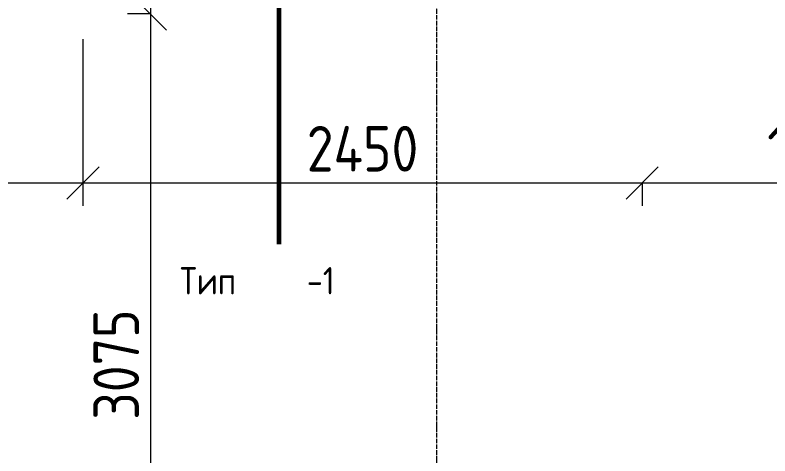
# Model space of a CAD drawing. Header units: millimetres. Extents: x -60946 to 138510, y -262288 to 24501.
# Drawn here: x 47753 to 51060, y 667 to 2600 of the extents above; entities that cross this region are included whole.
import ezdxf

# ---------------------------------------------------------------- set-up
doc = ezdxf.new("R2010")
doc.units = ezdxf.units.MM
doc.linetypes.add('ADSK_Линия сетки', pattern=[25, 20, -2.5, 0, -2.5])
for name, color, linetype, lineweight in [('0) 1 вып перегородка', 7, 'Continuous', 60), ('Оси', 7, 'Continuous', 9), ('Размеры', 7, 'Continuous', 9)]:
    doc.layers.add(name, color=color, linetype=linetype, lineweight=lineweight)
doc.styles.add('GOST Common_3', font='', dxfattribs={"width": 0.9, "height": 200})
doc.styles.add('GOST Common_9', font='', dxfattribs={"width": 0.9, "height": 120})
doc.styles.get('GOST Common_3').set_extended_font_data('GOST Common')
doc.styles.get('GOST Common_9').set_extended_font_data('GOST Common')
doc.dimstyles.new('ADSK_Основной_2_0_2', dxfattribs={"dimscale": 304.8, "dimtxt": 201.142999, "dimasz": 0.463911, "dimexe": 0.328084, "dimexo": 0.328084, "dimgap": 0.164042, "dimtad": 1, "dimdec": 3, "dimrnd": 0.001, "dimdsep": 46, "dimtxsty": 'GOST Common_3', "dimblk1": 'OBLIQUE', "dimblk2": 'OBLIQUE', "dimsah": 1, "dimcen": 0.09, "dimdle": 0.328084, "dimazin": 2, "dimtfac": 1, "dimtdec": 4, "dimtix": 1, "dimtmove": 0, "dimatfit": 3, "dimfxl": 1, "dimtvp": 1, "dimtolj": 1, "dimtzin": 0, "dimlwd": 20, "dimlwe": 20, "dimarcsym": 2})

# ---------------------------------------------------------------- blocks, each defined once
blk = doc.blocks.new('_Oblique')
at = {"color": 0, "linetype": 'ByBlock', "lineweight": -2}
blk.add_line((-0.5, -0.5), (0.5, 0.5), dxfattribs=at)
blk = doc.blocks.new('DIMBLOCK433-Кладочный план подвала')
at = {"layer": 'Defpoints', "color": 0, "transparency": 16777216}
for p in [(46500, 2595), (48050, 2595), (48050, 1863.9)]:
    blk.add_point(p, dxfattribs=at)
at = {"layer": 'Размеры', "color": 0, "lineweight": 20, "transparency": 16777216}
for p, q in [((46500, 2495), (46500, 1763.9)), ((48050, 2495), (48050, 1763.9)), ((46400, 1863.9), (48150, 1863.9))]:
    blk.add_line(p, q, dxfattribs=at)
at = {"layer": 'Размеры', "color": 0, "lineweight": 20, "transparency": 16777216, "xscale": 141.4, "yscale": 141.4, "zscale": 141.4, "rotation": 180}
blk.add_blockref('_Oblique', (46500, 1863.9), dxfattribs=at)
at = {"layer": 'Размеры', "color": 0, "lineweight": 20, "transparency": 16777216, "xscale": 141.4, "yscale": 141.4, "zscale": 141.4}
blk.add_blockref('_Oblique', (48050, 1863.9), dxfattribs=at)
at = {"layer": 'Размеры', "color": 0, "lineweight": 9, "transparency": 16777216, "insert": (47275, 2013.9), "char_height": 200, "width": 560.473, "attachment_point": 5, "style": 'GOST Common_3'}
blk.add_mtext('\\A1;1550', dxfattribs=at)
blk = doc.blocks.new('DIMBLOCK434-Кладочный план подвала')
at = {"layer": 'Defpoints', "color": 0, "transparency": 16777216}
for p in [(48050, 2595), (50500, 1963.9), (50500, 1863.9)]:
    blk.add_point(p, dxfattribs=at)
at = {"layer": 'Размеры', "color": 0, "lineweight": 20, "transparency": 16777216}
for p, q in [((48050, 2495), (48050, 1763.9)), ((47950, 1863.9), (50600, 1863.9)), ((50500, 1863.9), (50500, 1763.9))]:
    blk.add_line(p, q, dxfattribs=at)
at = {"layer": 'Размеры', "color": 0, "lineweight": 20, "transparency": 16777216, "xscale": 141.4, "yscale": 141.4, "zscale": 141.4, "rotation": 180}
blk.add_blockref('_Oblique', (48050, 1863.9), dxfattribs=at)
at = {"layer": 'Размеры', "color": 0, "lineweight": 20, "transparency": 16777216, "xscale": 141.4, "yscale": 141.4, "zscale": 141.4}
blk.add_blockref('_Oblique', (50500, 1863.9), dxfattribs=at)
at = {"layer": 'Размеры', "color": 0, "lineweight": 9, "transparency": 16777216, "insert": (49275, 2013.9), "char_height": 200, "width": 625.93, "attachment_point": 5, "style": 'GOST Common_3'}
blk.add_mtext('\\A1;2450', dxfattribs=at)
blk = doc.blocks.new('DIMBLOCK435-Кладочный план подвала')
at = {"layer": 'Defpoints', "color": 0, "transparency": 16777216}
for p in [(50500, 1963.9), (52050, 1963.9), (52050, 1863.9)]:
    blk.add_point(p, dxfattribs=at)
at = {"layer": 'Размеры', "color": 0, "lineweight": 20, "transparency": 16777216}
for p, q in [((50400, 1863.9), (52150, 1863.9)), ((50500, 1863.9), (50500, 1763.9)), ((52050, 1863.9), (52050, 1763.9))]:
    blk.add_line(p, q, dxfattribs=at)
at = {"layer": 'Размеры', "color": 0, "lineweight": 20, "transparency": 16777216, "xscale": 141.4, "yscale": 141.4, "zscale": 141.4, "rotation": 180}
blk.add_blockref('_Oblique', (50500, 1863.9), dxfattribs=at)
at = {"layer": 'Размеры', "color": 0, "lineweight": 20, "transparency": 16777216, "xscale": 141.4, "yscale": 141.4, "zscale": 141.4}
blk.add_blockref('_Oblique', (52050, 1863.9), dxfattribs=at)
at = {"layer": 'Размеры', "color": 0, "lineweight": 9, "transparency": 16777216, "insert": (51275, 2013.9), "char_height": 200, "width": 560.473, "attachment_point": 5, "style": 'GOST Common_3'}
blk.add_mtext('\\A1;1550', dxfattribs=at)
blk = doc.blocks.new('DIMBLOCK507-Кладочный план подвала')
at = {"layer": 'Defpoints', "color": 0, "transparency": 16777216}
for p in [(48445.8, 2605), (48345.8, -470), (48575, -470)]:
    blk.add_point(p, dxfattribs=at)
at = {"layer": 'Размеры', "color": 0, "lineweight": 20, "transparency": 16777216}
for p, q in [((48345.8, 2705), (48345.8, -570)), ((48345.8, 2605), (48245.8, 2605)), ((48475, -470), (48245.8, -470))]:
    blk.add_line(p, q, dxfattribs=at)
at = {"layer": 'Размеры', "color": 0, "lineweight": 20, "transparency": 16777216, "xscale": 141.4, "yscale": 141.4, "zscale": 141.4}
for p, rotation in [((48345.8, 2605), 90), ((48345.8, -470), 270)]:
    blk.add_blockref('_Oblique', p, dxfattribs=dict(at, rotation=rotation))
at = {"layer": 'Размеры', "color": 0, "lineweight": 9, "transparency": 16777216, "insert": (48195.8, 1067.5), "char_height": 200, "width": 605.475, "attachment_point": 5, "rotation": 90, "style": 'GOST Common_3'}
blk.add_mtext('\\A1;3075', dxfattribs=at)

msp = doc.modelspace()

# ---------------------------------------------------------------- linework, layer by layer
at = {"layer": '0) 1 вып перегородка'}
msp.add_line((48908.7042, 2664.969), (48908.7042, 1595.7535), dxfattribs=at)
at = {"layer": 'Оси', "linetype": 'ADSK_Линия сетки', "lineweight": 5}
msp.add_line((49600, -10973.8823), (49600, 10027.4451), dxfattribs=at)

# ---------------------------------------------------------------- texts
at = {"layer": '0) 1 вып перегородка', "color": 116, "lineweight": 9, "true_color": 0x008040, "char_height": 120, "attachment_point": 1, "style": 'GOST Common_9'}
for s, insert, width in [('Тип', (48475.2042, 1495.1806), 673.4175), ('-1', (49030.8292, 1495.1806), 368.77625)]:
    msp.add_mtext(s, dxfattribs=dict(at, insert=insert, width=width))

# ---------------------------------------------------------------- dimensions: what is measured, and where the dimension line sits
at = {"layer": 'Размеры', "lineweight": 9}
dim = msp.add_linear_dim(base=(48345.8283, -470.031), p1=(48445.8132, 2604.969), p2=(48575, -470.031), angle=90, dimstyle='ADSK_Основной_2_0_2', override={"dimpost": '<>', "dimfxl": 3077.712499}, dxfattribs=at)
dim.commit()
dim.dimension.update_dxf_attribs({"geometry": 'DIMBLOCK507-Кладочный план подвала', "text_midpoint": (48195.8283, 1067.469)})
for base, p1, p2, override, picture, middle in [((48050, 1863.9192), (46500, 2594.969), (48050, 2594.969), {"dimpost": '<>', "dimfxl": 1550}, 'DIMBLOCK433-Кладочный план подвала', (47275, 2013.9192)), ((50500, 1863.9192), (48050, 2594.969), (50500, 1963.9041), {"dimpost": '<>', "dimfxl": 2529.968957}, 'DIMBLOCK434-Кладочный план подвала', (49275, 2013.9192)), ((52050, 1863.9192), (50500, 1963.9041), (52050, 1963.9041), {"dimpost": '<>', "dimfxl": 1550}, 'DIMBLOCK435-Кладочный план подвала', (51275, 2013.9192))]:
    dim = msp.add_linear_dim(base=base, p1=p1, p2=p2, dimstyle='ADSK_Основной_2_0_2', override=override, dxfattribs=at)
    dim.commit()
    dim.dimension.update_dxf_attribs({"geometry": picture, "text_midpoint": middle})

doc.saveas('drawing.dxf')
